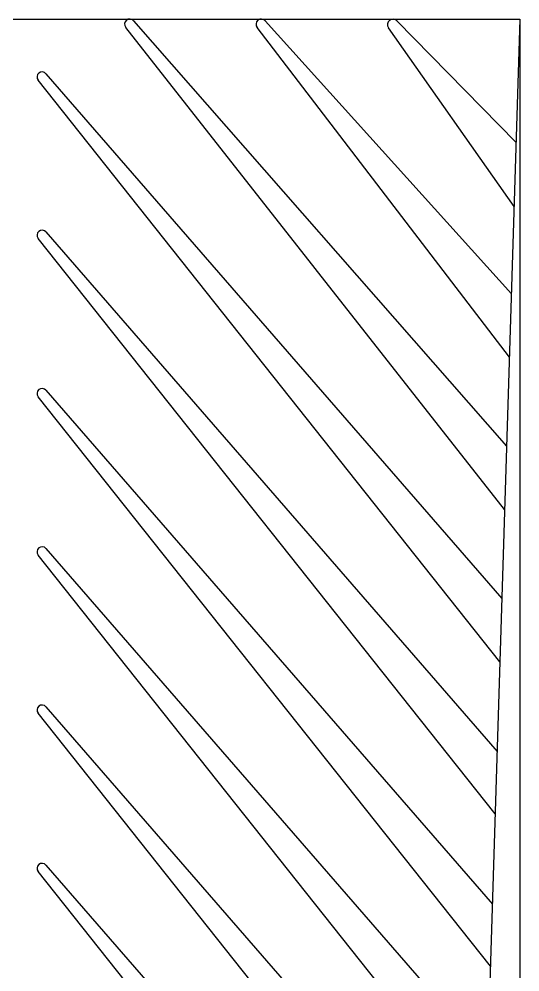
# Model space of a CAD drawing. Extents: x -111 to 2985, y -118 to 122.
# Drawn here: x 64.36 to 71.77, y 107.48 to 121.56 of the extents above; entities that cross this region are included whole.
import ezdxf

# ---------------------------------------------------------------- set-up
doc = ezdxf.new("R2010")
doc.units = 0
doc.layers.add('LAYER_03', color=5, linetype='CONTINUOUS')

msp = doc.modelspace()

# ---------------------------------------------------------------- linework, layer by layer
at = {"layer": 'LAYER_03'}
for points in [[(12.535, 121.562), (71.768, 121.562), (71.768, 84.838)], [(71.768, 121.562), (70.623, 84.838)], [(71.542, 114.314), (65.94, 121.439)], [(66.057, 121.536), (71.571, 115.25)], [(71.612, 116.562), (67.883, 121.437)], [(68.002, 121.536), (71.641, 117.499)], [(71.682, 118.792), (69.825, 121.433)], [(69.95, 121.537), (71.711, 119.735)], [(64.761, 120.754), (71.501, 112.996)], [(71.472, 112.063), (64.645, 120.659)], [(71.402, 109.812), (64.645, 118.319)], [(64.761, 118.415), (71.431, 110.737)], [(64.761, 116.075), (71.36, 108.479)], [(71.331, 107.56), (64.645, 115.979)], [(64.761, 113.735), (71.29, 106.22)], [(71.261, 105.309), (64.645, 113.639)], [(71.191, 103.058), (64.645, 111.3)], [(64.761, 111.395), (71.219, 103.961)], [(64.761, 109.056), (71.149, 101.703)], [(71.121, 100.806), (64.645, 108.96)]]:
    msp.add_lwpolyline(points, dxfattribs=at)
for points in [[(66.057, 121.536, 0.973464), (65.94, 121.439)], [(68.002, 121.536, 0.960466), (67.883, 121.437)], [(69.95, 121.537, 0.922556), (69.825, 121.433)], [(64.761, 120.754, 0.978183), (64.645, 120.659)], [(64.761, 118.415, 0.978183), (64.645, 118.319)], [(64.761, 116.075, 0.978183), (64.645, 115.979)], [(64.761, 113.735, 0.978183), (64.645, 113.639)], [(64.761, 111.395, 0.978183), (64.645, 111.3)], [(64.761, 109.056, 0.978183), (64.645, 108.96)]]:
    msp.add_lwpolyline(points, format="xyb", dxfattribs=at)

doc.saveas('drawing.dxf')
